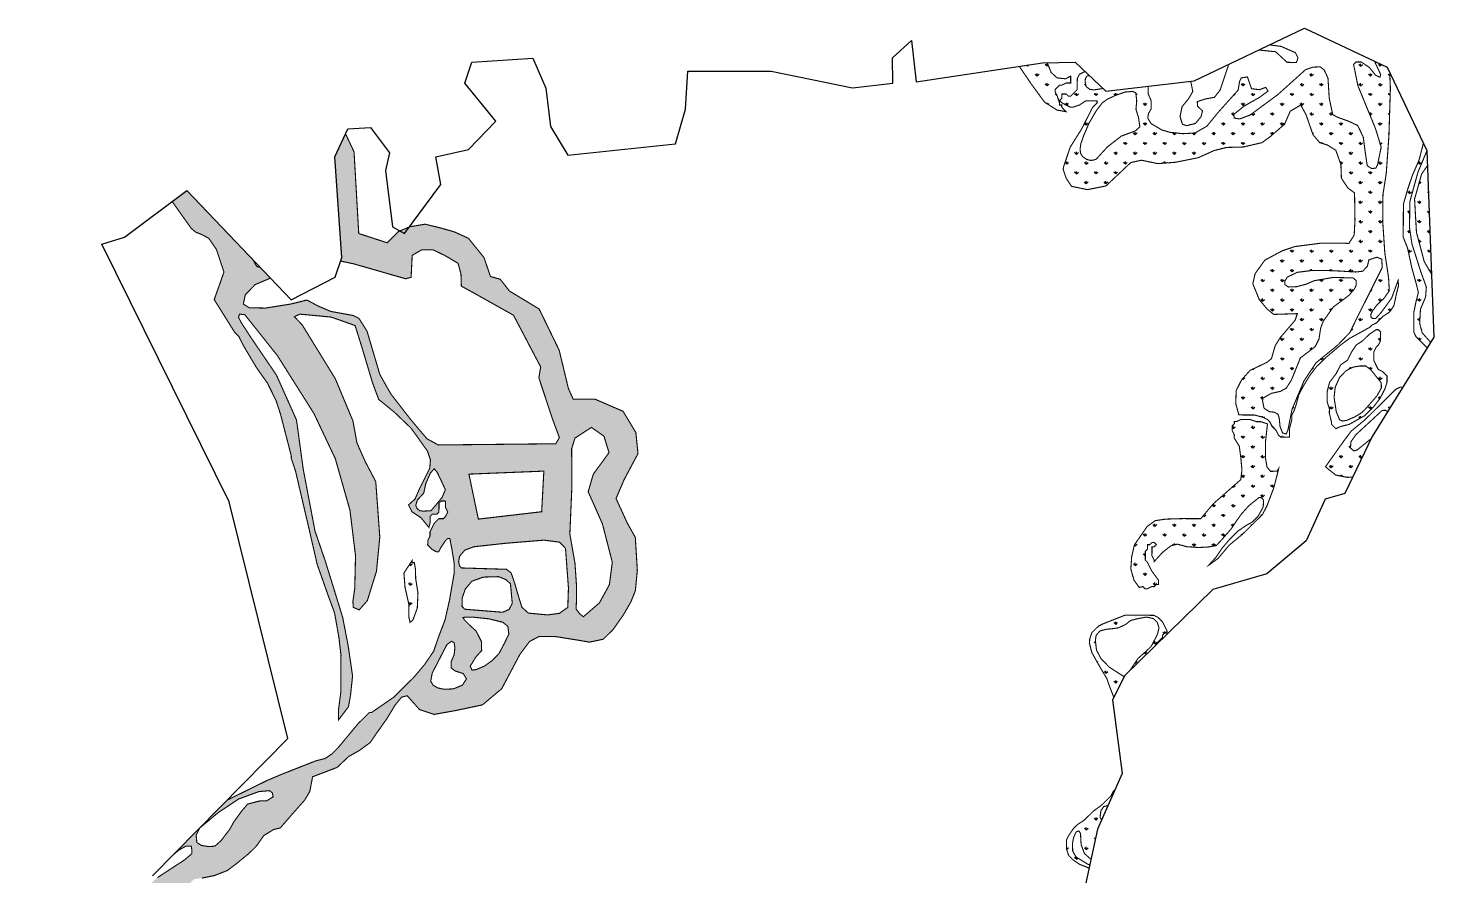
# Model space of a CAD drawing. Header units: metres. Extents: x 333687 to 338331, y 1782039 to 1791402.
# Drawn here: x 335754 to 338331, y 1783897 to 1785453 of the extents above; entities that cross this region are included whole.
import ezdxf

# ---------------------------------------------------------------- set-up
doc = ezdxf.new("R2010")
doc.units = ezdxf.units.M
doc.layers.add('MANGROOVES BUFFER ZONE', color=120, linetype='Continuous')

msp = doc.modelspace()

# ---------------------------------------------------------------- hatches: boundary and pattern name
at = {"layer": 'MANGROOVES BUFFER ZONE'}
h = msp.add_hatch(dxfattribs=at)
h.set_pattern_fill('GRASS', color=256)
h.paths.add_polyline_path([(337613.1, 1785388.8), (337570.8, 1785382.5), (337593.1, 1785349.6), (337617.1, 1785316.8), (337640, 1785302.3), (337656.5, 1785299.4), (337648.4, 1785307.6), (337648.4, 1785311.6), (337644.4, 1785311.7), (337644.4, 1785315.7), (337640.4, 1785327.9), (337636.4, 1785336), (337636.5, 1785340), (337644.6, 1785348.1), (337648.7, 1785348.1), (337656.8, 1785352.1), (337664.9, 1785352), (337664.9, 1785360.1), (337664.9, 1785364.2), (337664.8, 1785364.6), (337655.6, 1785359.7), (337640, 1785361.4), (337629.2, 1785371.3), (337623, 1785386.5), (337621.9, 1785389)])
h = msp.add_hatch(dxfattribs=at)
h.set_pattern_fill('GRASS', color=256)
h.paths.add_polyline_path([(338243.4, 1785186), (338248.4, 1785256.9), (338251, 1785343.2), (338249.7, 1785371.9), (338245.3, 1785381.2), (338221.7, 1785392.4), (338233.2, 1785367.5), (338231.8, 1785362.6), (338223.8, 1785366.3), (338212.4, 1785380.6), (338197.5, 1785390.6), (338188.1, 1785390.6), (338183.5, 1785386.3), (338191.3, 1785347.4), (338223.8, 1785268.1), (338234.1, 1785234.4), (338227.5, 1785201.9), (338224.4, 1785195.9), (338216.7, 1785195), (338208.7, 1785200.2), (338207.5, 1785207), (338204.7, 1785226.7), (338201.2, 1785253), (338191, 1785274.1), (338174.7, 1785281.8), (338154.1, 1785289.2), (338145.3, 1785294), (338138.9, 1785324.1), (338136.6, 1785360.9), (338129.5, 1785376.3), (338122.1, 1785381.7), (338109.2, 1785381.1), (338095.5, 1785376.5), (338079.5, 1785362), (338044.1, 1785330.3), (337994.2, 1785293.5), (337975, 1785286.1), (337964.8, 1785287.5), (337963.9, 1785294.4), (337983.6, 1785310.1), (338011.3, 1785325.8), (338026.7, 1785337.2), (338022.4, 1785344), (338011, 1785339.7), (337996.7, 1785341.5), (337994.4, 1785346.9), (337989, 1785363.1), (337977.6, 1785361.4), (337974.5, 1785354.6), (337971.9, 1785338.9), (337958.5, 1785324.1), (337936.5, 1785299.5), (337914.5, 1785272.7), (337893.1, 1785260.4), (337871.1, 1785259), (337846.6, 1785261.6), (337832, 1785265.9), (337812.3, 1785277.5), (337806.3, 1785287.5), (337807.5, 1785295.8), (337812.3, 1785304.4), (337812.6, 1785318.9), (337807.2, 1785332), (337807.2, 1785346.1), (337729.1, 1785336.9), (337723.9, 1785341.9), (337707.1, 1785339.3), (337699.9, 1785340.5), (337693.4, 1785345.3), (337691.4, 1785354.3), (337692, 1785360.3), (337695.1, 1785365.1), (337699.5, 1785365.3), (337691.3, 1785373.1), (337689.3, 1785372.1), (337681.1, 1785368.1), (337677.1, 1785360.1), (337676.9, 1785339.8), (337672.9, 1785335.8), (337668.8, 1785331.8), (337664.7, 1785327.7), (337660.7, 1785327.8), (337656.7, 1785331.8), (337652.6, 1785331.9), (337648.6, 1785331.9), (337648.5, 1785323.8), (337644.4, 1785319.8), (337648.5, 1785315.7), (337656.5, 1785311.6), (337664.6, 1785307.5), (337668.7, 1785307.5), (337680.8, 1785311.5), (337693, 1785319.5), (337701.1, 1785319.4), (337709.2, 1785319.4), (337713.3, 1785319.4), (337713.2, 1785315.3), (337705.1, 1785307.3), (337696.9, 1785291.1), (337684.6, 1785266.9), (337664.2, 1785234.6), (337660.1, 1785222.5), (337656, 1785210.4), (337651.9, 1785198.3), (337651.2, 1785193.7), (337656.4, 1785177.8), (337666.6, 1785162.4), (337695.6, 1785156.4), (337729.5, 1785163.1), (337775.1, 1785206), (337794.6, 1785210.4), (337824.6, 1785204.1), (337857.1, 1785206.6), (337898.5, 1785214.9), (337928, 1785228.1), (337950.6, 1785233.8), (337981.4, 1785234.6), (338015.6, 1785242.6), (338031, 1785253.8), (338057.1, 1785276.6), (338067.5, 1785300.4), (338086.7, 1785311.6), (338096.6, 1785293.4), (338109, 1785257.3), (338121.3, 1785242.6), (338135.2, 1785238.4), (338150.9, 1785228.7), (338160.3, 1785202.4), (338161.2, 1785177.4), (338173.1, 1785159.3), (338185.3, 1785150.5), (338186.1, 1785100.6), (338184.6, 1785073), (338174.9, 1785057.6), (338163.6, 1785058.4), (338124.7, 1785058.3), (338076.1, 1785052), (338053.1, 1785044.3), (338020.9, 1785027.1), (338003, 1785002.2), (337998.8, 1784983.8), (338010.6, 1784954.7), (338025.2, 1784937.2), (338037.3, 1784927.5), (338080.4, 1784928.9), (338076.5, 1784917), (338064.4, 1784902.8), (338049, 1784884.9), (338039.7, 1784869.7), (338033, 1784846.3), (338024.2, 1784839.3), (337993.6, 1784824.7), (337978.2, 1784807.3), (337968.3, 1784787.8), (337967.6, 1784763.8), (337973.2, 1784743.1), (337985.3, 1784743), (338001.5, 1784742.9), (338017.7, 1784738.8), (338025.7, 1784734.7), (338029.8, 1784730.6), (338033.8, 1784722.5), (338041.8, 1784714.3), (338045.8, 1784706.2), (338049.9, 1784702.2), (338053.9, 1784702.1), (338062, 1784702.1), (338066, 1784702.1), (338066.1, 1784710.2), (338066.1, 1784718.3), (338070.3, 1784734.4), (338070.3, 1784742.5), (338074.4, 1784750.6), (338078.5, 1784762.7), (338082.7, 1784778.9), (338090.8, 1784795), (338103.1, 1784815.2), (338115.3, 1784831.3), (338131.6, 1784847.4), (338160.1, 1784871.6), (338176.3, 1784883.6), (338212.9, 1784903.7), (338217, 1784907.7), (338225.1, 1784911.7), (338237.3, 1784923.8), (338249.5, 1784931.8), (338257.6, 1784943.9), (338261.8, 1784964.1), (338265.9, 1784980.3), (338265.1, 1784989.8), (338253.3, 1784957.4), (338233.8, 1784930.6), (338224.2, 1784920.2), (338218.8, 1784920.2), (338215.7, 1784921.6), (338214.9, 1784927.2), (338218.6, 1784934.5), (338226.2, 1784944.7), (338239.4, 1784957.1), (338249, 1784970.9), (338247.6, 1784995.4), (338240.8, 1785040.1), (338236.9, 1785098.5), (338237.4, 1785147.6)])
h.paths.add_polyline_path([(338226.2, 1785032.4), (338235.2, 1785029), (338236, 1785013.4), (338217.8, 1784977), (338187.2, 1784915.9), (338176.5, 1784894), (338154.5, 1784871.2), (338114.6, 1784838.7), (338092.6, 1784805.5), (338070.7, 1784753.4), (338062.9, 1784714.1), (338059.7, 1784708.1), (338053.3, 1784710.1), (338048.7, 1784721.9), (338047.3, 1784737), (338044.9, 1784744.5), (338038, 1784748.2), (338029.3, 1784749.1), (338019.5, 1784755.2), (338016.6, 1784769), (338017.5, 1784773.9), (338032.5, 1784782.6), (338049.6, 1784786.4), (338060, 1784792.1), (338069.5, 1784806.9), (338086, 1784847.7), (338102.5, 1784860.1), (338113.2, 1784868.5), (338120.1, 1784882.4), (338123.3, 1784902.9), (338127.9, 1784915), (338146.7, 1784941.4), (338161.8, 1784952.4), (338175.3, 1784962.8), (338185.2, 1784974.3), (338188.3, 1784981.2), (338188.3, 1784989.6), (338182.6, 1784994.4), (338146.5, 1784995.3), (338111.5, 1784989.4), (338096.2, 1784982.8), (338079.1, 1784978.4), (338063.8, 1784977.8), (338057.7, 1784982.2), (338057.7, 1784988.5), (338062.1, 1784996), (338080.3, 1785004.7), (338105.7, 1785007.9), (338129.7, 1785008.2), (338159.4, 1785007), (338187.2, 1785005.3), (338200.2, 1785006.7), (338208.9, 1785016), (338211.5, 1785027.5)], flags=16)
h.paths.add_polyline_path([(337791.7, 1785271.4), (337783.2, 1785264), (337757.8, 1785254.6), (337732.2, 1785234.7), (337711.7, 1785212.2), (337706.3, 1785210.5), (337701.8, 1785210), (337694.7, 1785211.7), (337687, 1785216.8), (337683.3, 1785222.5), (337682.1, 1785230.2), (337683.6, 1785240.7), (337688.7, 1785255.2), (337698.6, 1785278.5), (337712, 1785301.3), (337722.8, 1785315.5), (337732.2, 1785322.3), (337746.7, 1785329.1), (337764.4, 1785335.4), (337775.8, 1785336.3), (337777.5, 1785336.8), (337784.3, 1785334.3), (337786, 1785319.2), (337784.6, 1785303.8), (337789.4, 1785288.2)], flags=16)
h = msp.add_hatch(dxfattribs=at)
h.set_pattern_fill('GRASS', color=256)
h.paths.add_polyline_path([(336350.2, 1785020.4), (336445.8, 1784992.9), (336455.9, 1784995.5), (336456.5, 1785008.3), (336457.9, 1785035.9), (336475.4, 1785046), (336496.2, 1785046), (336518.4, 1785035.2), (336542, 1785021.1), (336547.3, 1785001.6), (336548, 1784979.4), (336570.3, 1784967.1), (336643.6, 1784926), (336693.4, 1784831.2), (336690.1, 1784811.1), (336714.3, 1784737.8), (336727.7, 1784701.5), (336721, 1784690), (336701.5, 1784690), (336505.7, 1784688), (336484.8, 1784699.5), (336455.8, 1784733.8), (336418.8, 1784781.5), (336398.6, 1784817.2), (336375.1, 1784896.7), (336360.3, 1784920.2), (336349.5, 1784925.6), (336308.5, 1784933), (336285, 1784943.1), (336264.8, 1784953.9), (336235.2, 1784946.5), (336188.8, 1784939.1), (336159.2, 1784939.7), (336148.4, 1784946.5), (336151.8, 1784963.3), (336169.9, 1784982.1), (336198.2, 1784994.2), (336234.5, 1785002.9), (336282.9, 1785025.1), (336314.6, 1785027.8)], flags=16)
h.paths.add_polyline_path([(336227.8, 1785047.5), (336231.3, 1785037.6), (336228.7, 1785024.7), (336213.2, 1785014.4), (336189.1, 1785011.3), (336173.1, 1785015.2), (336149, 1785057.4), (336149, 1785071.6), (336152, 1785084.5), (336163.2, 1785095.3), (336181.8, 1785102.2), (336192.1, 1785100), (336202, 1785091.4)], flags=16)
h.paths.add_polyline_path([(336498.3, 1784644.3), (336503.4, 1784638.4), (336510.1, 1784624.5), (336518.6, 1784606.1), (336513, 1784592.2), (336499.7, 1784575.9), (336492.4, 1784567.4), (336478, 1784566.6), (336471.6, 1784567.4), (336466.8, 1784571.4), (336464.4, 1784577.2), (336467.3, 1784586.9), (336479.1, 1784599.7), (336482.8, 1784617.3), (336491.4, 1784636.8)], flags=16)
h.paths.add_polyline_path([(336561.9, 1784634.5), (336699.2, 1784640), (336695.2, 1784565.5), (336579.1, 1784552)], flags=16)
h.paths.add_polyline_path([(336756.3, 1784700.7), (336786.5, 1784720.2), (336809.3, 1784704.1), (336818.7, 1784673.9), (336789.8, 1784634.4), (336780.5, 1784602.2), (336806.6, 1784543.2), (336824.7, 1784472.8), (336819.4, 1784431.9), (336801.2, 1784398.4), (336771.7, 1784372.9), (336765, 1784378.3), (336758.3, 1784387), (336759, 1784401.8), (336759, 1784431.3), (336756.3, 1784470.8), (336746.9, 1784524.4), (336750.6, 1784611.6), (336750.2, 1784681.3)], flags=16)
h.paths.add_polyline_path([(336571, 1784501.3), (336628.8, 1784507.6), (336699.1, 1784513.4), (336728, 1784509.7), (336738.9, 1784498.4), (336744.3, 1784425.6), (336743.1, 1784390), (336727.6, 1784379.1), (336705.8, 1784376.2), (336670.7, 1784379.6), (336658.9, 1784390.4), (336652.7, 1784410.5), (336645.1, 1784436.5), (336639.3, 1784453.2), (336630.9, 1784459.9), (336548, 1784462.4), (336544.7, 1784466.2), (336543, 1784473.3), (336544.7, 1784483.7), (336554.3, 1784495)], flags=16)
h.paths.add_polyline_path([(336588.2, 1784445.6), (336616.2, 1784446.4), (336629.6, 1784441), (336638, 1784433.4), (336641.3, 1784397.5), (336635.5, 1784386.2), (336623.7, 1784381.1), (336554.2, 1784386.6), (336549.2, 1784392), (336549.6, 1784407.5), (336555.1, 1784423.4), (336567.2, 1784438)], flags=16)
h.paths.add_polyline_path([(336550.9, 1784371.5), (336557.2, 1784372.3), (336567.6, 1784372.3), (336598.6, 1784369), (336624.1, 1784362.7), (336633.3, 1784355.1), (336635, 1784340.9), (336626.7, 1784323.8), (336617, 1784305.4), (336604.9, 1784292.8), (336590.2, 1784282.3), (336575.6, 1784276.1), (336567.6, 1784274.8), (336564.3, 1784282.3), (336574.7, 1784299.1), (336585.2, 1784310.8), (336584.8, 1784327.5), (336575.2, 1784346.4), (336560.9, 1784359.7), (336553.4, 1784367.3)], flags=16)
h.paths.add_polyline_path([(336529.8, 1784327.9), (336534.8, 1784325.4), (336536.1, 1784315.8), (336534.8, 1784303.3), (336529.4, 1784290.7), (336529.4, 1784279), (336536.1, 1784273.6), (336551.5, 1784268.6), (336557.4, 1784259), (336549.9, 1784247.3), (336533.6, 1784240.6), (336516.4, 1784239.8), (336504.7, 1784242.3), (336495.9, 1784247.7), (336491.8, 1784254.8), (336494.7, 1784269.8), (336521.4, 1784321.6)], flags=16)
h.paths.add_polyline_path([(336196.3, 1784053.8), (336201.7, 1784049.6), (336202.9, 1784042.5), (336190.8, 1784035), (336178.7, 1784035), (336156.2, 1784029.2), (336146.2, 1784017.5), (336131.2, 1783997.1), (336123.6, 1783983.3), (336107.4, 1783962), (336096.1, 1783952), (336085.2, 1783951.2), (336071.5, 1783953.3), (336063.1, 1783958.7), (336061.9, 1783972), (336068.1, 1783985), (336101.5, 1784012.9), (336139.5, 1784038.4), (336176.7, 1784052.1)], flags=16)
h.paths.add_polyline_path([(336118.4, 1784036), (336021.6, 1783937.6), (336030.2, 1783944.9), (336043.4, 1783952.2), (336052.8, 1783952.2), (336054.1, 1783944.9), (336054.1, 1783938.3), (336040.8, 1783927), (335990.9, 1783894.4), (335923.8, 1783836), (335893.2, 1783798.5), (335853.3, 1783706.2), (335821.3, 1783528.5), (335808.5, 1783386.4), (335863.3, 1783386.1), (335863.6, 1783450.4), (335869.6, 1783507.8), (335879.9, 1783548.2), (335886.2, 1783580.6), (335894.5, 1783621), (335899.3, 1783675.3), (335907.1, 1783712), (335948, 1783782.6), (335972.5, 1783818.9), (335996.2, 1783838.3), (336039.6, 1783873.2), (336057.9, 1783891.3), (336072.7, 1783893.5), (336094.8, 1783897.9), (336118.7, 1783907.2), (336135, 1783919.3), (336159.4, 1783939.4), (336171.6, 1783951.4), (336181.8, 1783965.6), (336185.9, 1783971.6), (336203.8, 1783982.4), (336216.3, 1783985.6), (336240.7, 1784013.8), (336260.9, 1784036.6), (336270.2, 1784052.5), (336275.3, 1784079.3), (336320.3, 1784096.5), (336341.6, 1784116.6), (336361.3, 1784127.7), (336381, 1784142.2), (336391.7, 1784158), (336411.8, 1784186.2), (336426.2, 1784210.4), (336438.4, 1784225.3), (336448.7, 1784228), (336471.4, 1784202.5), (336498.1, 1784193.7), (336537.6, 1784200.8), (336586.7, 1784211.2), (336621.9, 1784240.8), (336636.5, 1784268.2), (336655.1, 1784303.6), (336673, 1784327.5), (336690.5, 1784336.7), (336719.7, 1784336.6), (336758.2, 1784330.5), (336782.9, 1784326.3), (336808.2, 1784331.7), (336826.2, 1784349.5), (336844.8, 1784375.9), (336859, 1784400.6), (336866.9, 1784420.5), (336870.6, 1784457.7), (336866.9, 1784518.4), (336852.2, 1784544.7), (336831.6, 1784589.7), (336846.2, 1784624), (336871.8, 1784672.2), (336867.9, 1784710.7), (336844.4, 1784749.8), (336793.4, 1784771.8), (336752.9, 1784772.1), (336744.1, 1784792), (336727.3, 1784861.9), (336690.6, 1784937.5), (336636.4, 1784970.2), (336619.3, 1784991.9), (336601.4, 1784997), (336589.5, 1785031.8), (336561, 1785067.1), (336535.4, 1785078.8), (336512.3, 1785085.5), (336481.7, 1785093), (336453.5, 1785088.3), (336432.8, 1785079.5), (336412.1, 1785058.9), (336359.9, 1785075.9), (336351.3, 1785225.6), (336335.7, 1785258.9), (336316, 1785216.3), (336328.7, 1785031.7), (336326.6, 1785025.3), (336314.6, 1785027.8), (336282.9, 1785025.1), (336234.5, 1785002.9), (336198.2, 1784994.2), (336198, 1784994.1), (336179.3, 1785013.7), (336189.1, 1785011.3), (336213.2, 1785014.4), (336228.7, 1785024.7), (336231.3, 1785037.6), (336227.8, 1785047.5), (336202, 1785091.4), (336192.1, 1785100), (336181.8, 1785102.2), (336163.2, 1785095.3), (336152, 1785084.5), (336149, 1785071.6), (336149, 1785057.4), (336166, 1785027.7), (336044.8, 1785154.8), (336017.9, 1785134.6), (336052.6, 1785085.6), (336060.7, 1785078.6), (336072.4, 1785073.8), (336085, 1785067.1), (336099.1, 1785046.5), (336112.8, 1785005.2), (336104.1, 1784980.4), (336096.1, 1784958), (336095, 1784954.7), (336132.3, 1784894.9), (336140.3, 1784886.8), (336148.3, 1784870.6), (336172.4, 1784829.9), (336192.5, 1784801.5), (336208.5, 1784769), (336216.4, 1784744.7), (336236.3, 1784667.7), (336236.2, 1784663.6), (336244.2, 1784639.3), (336267.9, 1784537.9), (336283.7, 1784469), (336303.7, 1784412.2), (336315.6, 1784379.8), (336323.5, 1784335.2), (336327.3, 1784302.8), (336327, 1784234), (336322.7, 1784201.6), (336322.6, 1784183.4), (336341, 1784207.5), (336344.8, 1784228.3), (336348.6, 1784264.4), (336340.5, 1784319.7), (336330.4, 1784372), (336298.5, 1784475.3), (336279.8, 1784529.7), (336258.1, 1784643.8), (336245.8, 1784733.8), (336209.1, 1784816.1), (336160.8, 1784887.3), (336144, 1784913.3), (336139.5, 1784922.6), (336141.4, 1784927.9), (336150.9, 1784927.2), (336210.9, 1784851.7), (336277.7, 1784745.8), (336316.9, 1784662.9), (336343.8, 1784568.2), (336354, 1784484.6), (336352.6, 1784425.2), (336349.2, 1784400.9), (336349.9, 1784390.1), (336360.7, 1784385.4), (336375.6, 1784402.3), (336392.4, 1784456.2), (336398.5, 1784519), (336391.1, 1784620.8), (336371.5, 1784658.1), (336356.6, 1784691.8), (336349.2, 1784732.3), (336316.8, 1784809.8), (336256.1, 1784908.5), (336241.9, 1784923.3), (336252, 1784928), (336309.4, 1784922.6), (336353.2, 1784907.1), (336364, 1784872.7), (336385, 1784802.6), (336396.4, 1784771.6), (336425, 1784748.3), (336455.9, 1784718.7), (336485.8, 1784676.9), (336491.3, 1784660.5), (336490.1, 1784645.3), (336475.3, 1784615.7), (336470.2, 1784605.2), (336463, 1784588.7), (336451.2, 1784578.1), (336457.5, 1784565.5), (336474.4, 1784554.1), (336488.5, 1784536.7), (336490.6, 1784544.8), (336490.7, 1784556.9), (336494.7, 1784561), (336502.8, 1784560.9), (336506.9, 1784564.9), (336507, 1784581.1), (336511, 1784585.2), (336519.1, 1784585.1), (336519.1, 1784573), (336523.1, 1784564.9), (336519, 1784556.8), (336514.9, 1784552.8), (336506.8, 1784552.8), (336502.8, 1784548.8), (336498.7, 1784544.8), (336490.5, 1784528.6), (336490.5, 1784520.5), (336486.4, 1784512.4), (336486.3, 1784504.3), (336494.4, 1784496.2), (336502.4, 1784492.1), (336506.5, 1784492.1), (336510.6, 1784500.2), (336518.7, 1784512.3), (336522.8, 1784516.3), (336526.9, 1784516.3), (336530.8, 1784496), (336534.7, 1784471.7), (336534.6, 1784451.4), (336526.2, 1784402.9), (336517.9, 1784366.5), (336505.6, 1784334.2), (336497.4, 1784310), (336481.1, 1784285.8), (336460.7, 1784261.6), (336440.3, 1784241.4), (336424.1, 1784225.3), (336383.4, 1784197.2), (336379.4, 1784197.2), (336371.2, 1784189.2), (336363.1, 1784181.1), (336359, 1784177.1), (336322.3, 1784132.8), (336310.1, 1784120.7), (336297.9, 1784112.7), (336281.7, 1784108.7), (336220.9, 1784084.8), (336192.5, 1784072.8), (336160, 1784056.8), (336119.4, 1784036.8)])
h.paths.add_polyline_path([(335957.2, 1783882.7), (335897.8, 1783847.7), (335883.5, 1783831.6), (335863.2, 1783811.5), (335850.9, 1783795.3), (335846.8, 1783787.3), (335838.6, 1783767.1), (335826.4, 1783746.9), (335818.1, 1783710.5), (335805.7, 1783674.1), (335780.8, 1783565), (335764.2, 1783480), (335764.1, 1783471.9), (335753.8, 1783386.7), (335777.1, 1783386.6), (335778.8, 1783412.4), (335784.8, 1783443), (335791.5, 1783456.9), (335798.8, 1783480.8), (335794.1, 1783509.4), (335794.1, 1783546.6), (335803.4, 1783600.4), (335826, 1783682.8), (335840, 1783750.1), (335868, 1783802.8), (335902.5, 1783835.3)])
h = msp.add_hatch(dxfattribs=at)
h.set_pattern_fill('GRASS', color=256)
h.paths.add_polyline_path([(338286, 1785086.9), (338286.7, 1785134.2), (338301.5, 1785188.4), (338317.6, 1785226.9), (338317.5, 1785228.3), (338311.4, 1785241.3), (338303.6, 1785210.8), (338291.3, 1785182.6), (338283.1, 1785158.3), (338274.9, 1785130), (338274.5, 1785069.3), (338282.5, 1785049), (338290.4, 1785012.6), (338298.3, 1784984.2), (338302.3, 1784968), (338298.2, 1784951.8), (338294, 1784931.6), (338293.8, 1784895.1), (338297.8, 1784887), (338305.8, 1784878.9), (338317.9, 1784866.7), (338317.9, 1784865.3), (338324.7, 1784876.3), (338309.2, 1784893.9), (338304.7, 1784911.1), (338306.1, 1784937), (338315.5, 1784959.4), (338316.9, 1784977.7), (338307.1, 1785004.7), (338290.6, 1785056.4)])
h = msp.add_hatch(dxfattribs=at)
h.set_pattern_fill('GRASS', color=256)
h.paths.add_polyline_path([(338318.6, 1785200.1), (338308.2, 1785184.9), (338295.3, 1785139), (338298.8, 1785077.8), (338313.1, 1785024.2), (338326.3, 1785001.7)])
h = msp.add_hatch(dxfattribs=at)
h.set_pattern_fill('GRASS', color=256)
h.paths.add_polyline_path([(338220.6, 1784842.9), (338220.7, 1784851), (338220.7, 1784859.1), (338224.8, 1784867.2), (338228.9, 1784871.2), (338233, 1784879.3), (338233, 1784887.4), (338233.1, 1784895.5), (338229, 1784899.5), (338225, 1784899.6), (338212.8, 1784891.5), (338200.6, 1784879.4), (338188.4, 1784871.4), (338180.3, 1784859.3), (338172.1, 1784843.2), (338159.9, 1784835.1), (338151.7, 1784819), (338139.5, 1784802.9), (338135.3, 1784786.7), (338135.3, 1784774.6), (338135.2, 1784766.5), (338139.2, 1784754.3), (338139.1, 1784746.2), (338143.1, 1784730), (338143.1, 1784725.9), (338147.1, 1784721.9), (338151.1, 1784717.8), (338159.3, 1784721.8), (338175.5, 1784725.7), (338203.9, 1784741.8), (338220.2, 1784757.9), (338232.4, 1784774), (338240.6, 1784790.2), (338244.7, 1784802.3), (338244.7, 1784810.4), (338244.8, 1784814.4), (338236.7, 1784822.6), (338228.6, 1784826.7), (338224.6, 1784834.8)])
h.paths.add_polyline_path([(338195.9, 1784832.9), (338205.9, 1784832.9), (338215.5, 1784825.6), (338226.3, 1784811.9), (338234.2, 1784802.2), (338234.5, 1784792.6), (338226.3, 1784778), (338216.1, 1784766.3), (338204.4, 1784752.9), (338197.4, 1784746.5), (338185.1, 1784739.2), (338170.8, 1784733.1), (338163.5, 1784731.9), (338158, 1784733.9), (338151.8, 1784749.1), (338147.8, 1784775.1), (338149.8, 1784793.8), (338157.7, 1784811.6), (338169.7, 1784824.1), (338183.7, 1784831.1)], flags=16)
h = msp.add_hatch(dxfattribs=at)
h.set_pattern_fill('GRASS', color=256)
h.paths.add_polyline_path([(338216, 1784699.9), (338190.3, 1784678.9), (338184.1, 1784676.9), (338177.9, 1784682.4), (338178.6, 1784693.8), (338187.9, 1784706.9), (338232.7, 1784748.3), (338235.8, 1784751.4), (338242.7, 1784751.5), (338245.7, 1784748.7), (338273.8, 1784794), (338268.9, 1784794.1), (338260.8, 1784790.1), (338228.3, 1784757.8), (338203.8, 1784733.7), (338179.4, 1784713.6), (338167.2, 1784697.5), (338132, 1784648), (338150.7, 1784632.8), (338171.7, 1784628.6), (338181.9, 1784629.1)])
h = msp.add_hatch(dxfattribs=at)
h.set_pattern_fill('GRASS', color=256)
h.paths.add_polyline_path([(338021.9, 1784664.4), (338021.9, 1784692.5), (338025.7, 1784726.6), (338013.6, 1784730.7), (338005.5, 1784730.7), (337993.4, 1784734.9), (337985.3, 1784734.9), (337977.2, 1784734.9), (337969.1, 1784730.9), (337965, 1784731), (337965, 1784726.9), (337960.9, 1784722.9), (337960.9, 1784714.8), (337964.9, 1784706.7), (337964.8, 1784700.6), (337974, 1784685.8), (337976.6, 1784666.4), (337978.9, 1784642.1), (337976.7, 1784624.4), (337961.7, 1784611.2), (337926.7, 1784580.4), (337903.3, 1784552.7), (337870.9, 1784552.9), (337839.2, 1784552), (337819.7, 1784549.1), (337805.3, 1784538.6), (337793, 1784520.9), (337781.6, 1784504.3), (337776.7, 1784482.5), (337775.2, 1784460.7), (337780.9, 1784440.2), (337790.6, 1784426.6), (337797.4, 1784428.3), (337801.4, 1784424.2), (337805.4, 1784424.2), (337813.6, 1784428.2), (337817.6, 1784428.1), (337821.7, 1784432.2), (337825.7, 1784432.1), (337825.8, 1784440.2), (337813.7, 1784456.5), (337809.7, 1784464.6), (337805.7, 1784472.7), (337801.7, 1784476.8), (337801.8, 1784493), (337805.9, 1784497), (337805.9, 1784505.1), (337809.9, 1784505.1), (337814, 1784509.1), (337818.1, 1784509.1), (337822.1, 1784505), (337818, 1784501), (337814, 1784501), (337813.9, 1784484.8), (337817.9, 1784476.7), (337817.9, 1784474), (337833.2, 1784490.8), (337848.5, 1784502.9), (337860.6, 1784506.1), (337877.4, 1784501.4), (337899.3, 1784499.9), (337917.3, 1784500.8), (337932, 1784503.5), (337942.1, 1784514.4), (337958.9, 1784533.8), (337970.1, 1784550.4), (337978.4, 1784561.9), (337991.4, 1784576.3), (338002.6, 1784585.5), (338010.3, 1784591.7), (338014.7, 1784591.1), (338018.5, 1784586.9), (338017.9, 1784574.5), (338008.5, 1784557.1), (337998.2, 1784547.1), (337985.2, 1784539.4), (337971.9, 1784530.3), (337957.4, 1784516.1), (337943.3, 1784499.6), (337930.9, 1784481.6), (337918.1, 1784467.6), (337919, 1784468.1), (337935.3, 1784480.1), (337955.7, 1784504.3), (337980.1, 1784524.4), (338000.4, 1784544.5), (338004.5, 1784548.6), (338016.7, 1784560.6), (338024.9, 1784576.8), (338037.2, 1784609.1), (338045.5, 1784641.5), (338046.1, 1784644.6), (338043.2, 1784639.9), (338031.4, 1784639.6), (338024.9, 1784647.3)])
h = msp.add_hatch(dxfattribs=at)
h.set_pattern_fill('GRASS', color=256)
h.paths.add_polyline_path([(336463.9, 1784459.7), (336461.8, 1784472.1), (336457.8, 1784472.1), (336457.8, 1784476.2), (336442.7, 1784452.9), (336444.8, 1784426.7), (336452, 1784394.7), (336451.6, 1784373.1), (336454.1, 1784362.6), (336459.2, 1784366.8), (336467.2, 1784388.7), (336468.5, 1784416.2), (336464.3, 1784442.4)])
h = msp.add_hatch(dxfattribs=at)
h.set_pattern_fill('GRASS', color=256)
h.paths.add_polyline_path([(337763.8, 1784263.9), (337761.9, 1784263.5), (337735.6, 1784280.5), (337720.3, 1784296.4), (337712.3, 1784311.6), (337710.2, 1784329.5), (337711.7, 1784339.1), (337718.8, 1784346.9), (337730.5, 1784349.9), (337742.5, 1784351.1), (337752.7, 1784352.6), (337765.8, 1784358.8), (337774.8, 1784366), (337786.2, 1784369), (337803.8, 1784372.3), (337816.4, 1784369.6), (337823.8, 1784362.4), (337826.8, 1784352.3), (337824.1, 1784340.9), (337812.8, 1784318.8), (337804.4, 1784310.7), (337788.5, 1784296.4), (337778.7, 1784282), (337773.7, 1784274.2), (337821.1, 1784320.6), (337821.1, 1784322.9), (337829.2, 1784330.9), (337833.3, 1784334.9), (337833.3, 1784339), (337837.4, 1784343), (337841.4, 1784343), (337841.5, 1784347), (337837.4, 1784355.2), (337833.4, 1784363.3), (337825.4, 1784371.4), (337817.3, 1784375.5), (337764.7, 1784375.8), (337724.1, 1784359.8), (337716, 1784355.8), (337707.9, 1784347.8), (337703.8, 1784343.8), (337699.7, 1784331.6), (337699.6, 1784323.5), (337703.6, 1784307.3), (337719.6, 1784278.9), (337731.7, 1784258.6), (337735.7, 1784246.4), (337744, 1784225.2)])
h = msp.add_hatch(dxfattribs=at)
h.set_pattern_fill('GRASS', color=256)
h.paths.add_polyline_path([(337714.3, 1783983.3), (337721.7, 1784000.1), (337718.8, 1784004.9), (337720.3, 1784017), (337725.8, 1784024.9), (337733.2, 1784026.2), (337746.1, 1784055.5), (337742.7, 1784052.1), (337738.6, 1784044), (337722.3, 1784027.9), (337706, 1784015.8), (337689.8, 1783999.7), (337677.6, 1783991.7), (337669.4, 1783983.6), (337661.3, 1783971.5), (337657.2, 1783963.5), (337657.1, 1783947.3), (337661.1, 1783935.1), (337669.1, 1783927), (337681.2, 1783918.8), (337698.6, 1783911.7), (337699.9, 1783917.7), (337696.8, 1783918.6), (337674.7, 1783932.2), (337668.6, 1783943.1), (337668.3, 1783957.3), (337670.4, 1783968.2), (337674.7, 1783977.9), (337679.8, 1783980), (337682.9, 1783975.5), (337684.1, 1783954.9), (337690.1, 1783938.6), (337702.1, 1783927.8)])

# ---------------------------------------------------------------- linework, layer by layer
at = {"color": 3}
for points in [[(335889.1, 1785056.1), (335930.8, 1785069.2), (336044.8, 1785154.8), (336236, 1784954.2), (336316.4, 1784995.7), (336328.7, 1785031.7), (336316, 1785216.3), (336339.8, 1785267.8), (336381.2, 1785270.2), (336416.1, 1785224.1), (336409.1, 1785191.6), (336421.5, 1785088), (336443.9, 1785075.9), (336510.5, 1785165.8), (336501.2, 1785216.4), (336560.8, 1785229.9), (336610.9, 1785282), (336554.1, 1785351.8), (336566.9, 1785390.5), (336679, 1785397.8), (336703, 1785342.4), (336711.7, 1785272.4), (336743.3, 1785219.6), (336940.7, 1785240.3), (336958.6, 1785304), (336963.1, 1785373.8), (337115.9, 1785373.7), (337265.3, 1785343.4), (337339.1, 1785352), (337338.3, 1785398.4), (337373.2, 1785430), (337382, 1785354.3), (337613.1, 1785388.8), (337673.2, 1785390.4), (337729.1, 1785336.9), (337891.5, 1785356), (338093.6, 1785452.7), (338245.3, 1785381.2), (338317.5, 1785228.3), (338330.7, 1784886), (338217.7, 1784703.6), (338167.4, 1784598.9), (338131.3, 1784588.4), (338096.9, 1784512), (338024.5, 1784451.5), (337925.6, 1784422.8), (337764.4, 1784265.2), (337741.6, 1784220.5), (337759.4, 1784085.5), (337714.3, 1783983.3), (337683.9, 1783845.2)], [(335981.9, 1783897.3), (336229.8, 1784149.4), (336122.1, 1784583.5), (335889.1, 1785056.1)]]:
    msp.add_lwpolyline(points, dxfattribs=at)
at = {"layer": 'MANGROOVES BUFFER ZONE', "const_width": 2}
for points in [[(338009.6, 1785412.5), (338040.5, 1785409.4), (338061.6, 1785390), (338078.8, 1785389.5), (338081.6, 1785398.3), (338076.8, 1785407.7), (338050.8, 1785419.1), (338029.4, 1785422)], [(337570.8, 1785382.5), (337593.1, 1785349.6), (337617.1, 1785316.8), (337640, 1785302.3), (337656.5, 1785299.4), (337648.4, 1785307.6), (337648.4, 1785311.6), (337644.4, 1785311.7), (337644.4, 1785315.7), (337640.4, 1785327.9), (337636.4, 1785336), (337636.5, 1785340), (337644.6, 1785348.1), (337648.7, 1785348.1), (337656.8, 1785352.1), (337664.9, 1785352), (337664.9, 1785360.1), (337664.9, 1785364.2), (337664.8, 1785364.6), (337655.6, 1785359.7), (337640, 1785361.4), (337629.2, 1785371.3), (337623, 1785386.5), (337621.9, 1785389)], [(338221.7, 1785392.4), (338233.2, 1785367.5), (338231.8, 1785362.6), (338223.8, 1785366.3), (338212.4, 1785380.6), (338197.5, 1785390.6), (338188.1, 1785390.6), (338183.5, 1785386.3), (338191.3, 1785347.4), (338223.8, 1785268.1), (338234.1, 1785234.4), (338227.5, 1785201.9), (338224.4, 1785195.9), (338216.7, 1785195), (338208.7, 1785200.2), (338207.5, 1785207), (338204.7, 1785226.7), (338201.2, 1785253), (338191, 1785274.1), (338174.7, 1785281.8), (338154.1, 1785289.2), (338145.3, 1785294), (338138.9, 1785324.1), (338136.6, 1785360.9), (338129.5, 1785376.3), (338122.1, 1785381.7), (338109.2, 1785381.1), (338095.5, 1785376.5), (338079.5, 1785362), (338044.1, 1785330.3), (337994.2, 1785293.5), (337975, 1785286.1), (337964.8, 1785287.5), (337963.9, 1785294.4), (337983.6, 1785310.1), (338011.3, 1785325.8), (338026.7, 1785337.2), (338022.4, 1785344), (338011, 1785339.7), (337996.7, 1785341.5), (337994.4, 1785346.9), (337989, 1785363.1), (337977.6, 1785361.4), (337974.5, 1785354.6), (337971.9, 1785338.9), (337958.5, 1785324.1), (337936.5, 1785299.5), (337914.5, 1785272.7), (337893.1, 1785260.4), (337871.1, 1785259), (337846.6, 1785261.6), (337832, 1785265.9), (337812.3, 1785277.5), (337806.3, 1785287.5), (337807.5, 1785295.8), (337812.3, 1785304.4), (337812.6, 1785318.9), (337807.2, 1785332), (337807.2, 1785345.7), (337807.7, 1785346.1)], [(337882.6, 1785354.9), (337885.4, 1785353.4), (337888.8, 1785336.3), (337880.9, 1785322.9), (337869.1, 1785308.6), (337865.4, 1785290.1), (337870, 1785276.1), (337878, 1785273.8), (337893.7, 1785277.8), (337904, 1785290.4), (337906.5, 1785300.9), (337897.4, 1785309.5), (337897.1, 1785317.8), (337911.4, 1785322.6), (337928.5, 1785325.8), (337938.8, 1785338.9), (337953.4, 1785382.3), (337953.6, 1785385.7)], [(337691.3, 1785373.1), (337689.3, 1785372.1), (337681.1, 1785368.1), (337677.1, 1785360.1), (337676.9, 1785339.8), (337672.9, 1785335.8), (337668.8, 1785331.8), (337664.7, 1785327.7), (337660.7, 1785327.8), (337656.7, 1785331.8), (337652.6, 1785331.9), (337648.6, 1785331.9), (337648.5, 1785323.8), (337644.4, 1785319.8), (337648.5, 1785315.7), (337656.5, 1785311.6), (337664.6, 1785307.5), (337668.7, 1785307.5), (337680.8, 1785311.5), (337693, 1785319.5), (337701.1, 1785319.4), (337709.2, 1785319.4), (337713.3, 1785319.4), (337713.2, 1785315.3), (337705.1, 1785307.3), (337696.9, 1785291.1), (337684.6, 1785266.9), (337664.2, 1785234.6), (337660.1, 1785222.5), (337656, 1785210.4), (337651.9, 1785198.3), (337651.2, 1785193.7), (337656.4, 1785177.8), (337666.6, 1785162.4), (337695.6, 1785156.4), (337729.5, 1785163.1), (337775.1, 1785206), (337794.6, 1785210.4), (337824.6, 1785204.1), (337857.1, 1785206.6), (337898.5, 1785214.9), (337928, 1785228.1), (337950.6, 1785233.8), (337981.4, 1785234.6), (338015.6, 1785242.6), (338031, 1785253.8), (338057.1, 1785276.6), (338067.5, 1785300.4), (338086.7, 1785311.6), (338096.6, 1785293.4), (338109, 1785257.3), (338121.3, 1785242.6), (338135.2, 1785238.4), (338150.9, 1785228.7), (338160.3, 1785202.4), (338161.2, 1785177.4), (338173.1, 1785159.3), (338185.3, 1785150.5), (338186.1, 1785100.6), (338184.6, 1785073), (338174.9, 1785057.6), (338163.6, 1785058.4), (338124.7, 1785058.3), (338076.1, 1785052), (338053.1, 1785044.3), (338020.9, 1785027.1), (338003, 1785002.2), (337998.8, 1784983.8), (338010.6, 1784954.7), (338025.2, 1784937.2), (338037.3, 1784927.5), (338080.4, 1784928.9), (338076.5, 1784917), (338064.4, 1784902.8), (338049, 1784884.9), (338039.7, 1784869.7), (338033, 1784846.3), (338024.2, 1784839.3), (337993.6, 1784824.7), (337978.2, 1784807.3), (337968.3, 1784787.8), (337967.6, 1784763.8), (337973.2, 1784743.1), (337985.3, 1784743), (338001.5, 1784742.9), (338017.7, 1784738.8), (338025.7, 1784734.7), (338029.8, 1784730.6), (338033.8, 1784722.5), (338041.8, 1784714.3), (338045.8, 1784706.2), (338049.9, 1784702.2), (338053.9, 1784702.1), (338062, 1784702.1), (338066, 1784702.1), (338066.1, 1784710.2), (338066.1, 1784718.3), (338070.3, 1784734.4), (338070.3, 1784742.5), (338074.4, 1784750.6), (338078.5, 1784762.7), (338082.7, 1784778.9), (338090.8, 1784795), (338103.1, 1784815.2), (338115.3, 1784831.3), (338131.6, 1784847.4), (338160.1, 1784871.6), (338176.3, 1784883.6), (338212.9, 1784903.7), (338217, 1784907.7), (338225.1, 1784911.7), (338237.3, 1784923.8), (338249.5, 1784931.8), (338257.6, 1784943.9), (338261.8, 1784964.1), (338265.9, 1784980.3), (338265.1, 1784989.8), (338253.3, 1784957.4), (338233.8, 1784930.6), (338224.2, 1784920.2), (338218.8, 1784920.2), (338215.7, 1784921.6), (338214.9, 1784927.2), (338218.6, 1784934.5), (338226.2, 1784944.7), (338239.4, 1784957.1), (338249, 1784970.9), (338247.6, 1784995.4), (338240.8, 1785040.1), (338236.9, 1785098.5), (338237.4, 1785147.6), (338243.4, 1785186), (338248.4, 1785256.9), (338251, 1785343.2), (338249.7, 1785371.9)], [(337723.9, 1785341.9), (337707.1, 1785339.3), (337699.9, 1785340.5), (337693.4, 1785345.3), (337691.4, 1785354.3), (337692, 1785360.3), (337695.1, 1785365.1), (337699.5, 1785365.3)], [(336072.7, 1783893.5), (336094.8, 1783897.9), (336118.7, 1783907.2), (336135, 1783919.3), (336159.4, 1783939.4), (336171.6, 1783951.4), (336181.8, 1783965.6), (336185.9, 1783971.6), (336203.8, 1783982.4), (336216.3, 1783985.6), (336240.7, 1784013.8), (336260.9, 1784036.6), (336270.2, 1784052.5), (336275.3, 1784079.3), (336320.3, 1784096.5), (336341.6, 1784116.6), (336361.3, 1784127.7), (336381, 1784142.2), (336391.7, 1784158), (336411.8, 1784186.2), (336426.2, 1784210.4), (336438.4, 1784225.3), (336448.7, 1784228), (336471.4, 1784202.5), (336498.1, 1784193.7), (336537.6, 1784200.8), (336586.7, 1784211.2), (336621.9, 1784240.8), (336636.5, 1784268.2), (336655.1, 1784303.6), (336673, 1784327.5), (336690.5, 1784336.7), (336719.7, 1784336.6), (336758.2, 1784330.5), (336782.9, 1784326.3), (336808.2, 1784331.7), (336826.2, 1784349.5), (336844.8, 1784375.9), (336859, 1784400.6), (336866.9, 1784420.5), (336870.6, 1784457.7), (336866.9, 1784518.4), (336852.2, 1784544.7), (336831.6, 1784589.7), (336846.2, 1784624), (336871.8, 1784672.2), (336867.9, 1784710.7), (336844.4, 1784749.8), (336793.4, 1784771.8), (336752.9, 1784772.1), (336744.1, 1784792), (336727.3, 1784861.9), (336690.6, 1784937.5), (336636.4, 1784970.2), (336619.3, 1784991.9), (336601.4, 1784997), (336589.5, 1785031.8), (336561, 1785067.1), (336535.4, 1785078.8), (336512.3, 1785085.5), (336481.7, 1785093), (336453.5, 1785088.3), (336432.8, 1785079.5), (336412.1, 1785058.9), (336359.9, 1785075.9), (336351.3, 1785225.6), (336335.7, 1785258.9)], [(338311.4, 1785241.3), (338303.6, 1785210.8), (338291.3, 1785182.6), (338283.1, 1785158.3), (338274.9, 1785130), (338274.5, 1785069.3), (338282.5, 1785049), (338290.4, 1785012.6), (338298.3, 1784984.2), (338302.3, 1784968), (338298.2, 1784951.8), (338294, 1784931.6), (338293.8, 1784895.1), (338297.8, 1784887), (338305.8, 1784878.9), (338317.9, 1784866.7), (338317.9, 1784865.3)], [(338324.7, 1784876.3), (338309.2, 1784893.9), (338304.7, 1784911.1), (338306.1, 1784937), (338315.5, 1784959.4), (338316.9, 1784977.7), (338307.1, 1785004.7), (338290.6, 1785056.4), (338286, 1785086.9), (338286.7, 1785134.2), (338301.5, 1785188.4), (338317.6, 1785226.9)], [(338318.6, 1785200.1), (338308.2, 1785184.9), (338295.3, 1785139), (338298.8, 1785077.8), (338313.1, 1785024.2), (338326.3, 1785001.7)], [(336017.9, 1785134.6), (336052.6, 1785085.6), (336060.7, 1785078.6), (336072.4, 1785073.8), (336085, 1785067.1), (336099.1, 1785046.5), (336112.8, 1785005.2), (336104.1, 1784980.4), (336096.1, 1784958), (336095, 1784954.7), (336132.3, 1784894.9), (336140.3, 1784886.8), (336148.3, 1784870.6), (336172.4, 1784829.9), (336192.5, 1784801.5), (336208.5, 1784769), (336216.4, 1784744.7), (336236.3, 1784667.7), (336236.2, 1784663.6), (336244.2, 1784639.3), (336267.9, 1784537.9), (336283.7, 1784469), (336303.7, 1784412.2), (336315.6, 1784379.8), (336323.5, 1784335.2), (336327.3, 1784302.8), (336327, 1784234), (336322.7, 1784201.6), (336322.6, 1784183.4), (336341, 1784207.5), (336344.8, 1784228.3), (336348.6, 1784264.4), (336340.5, 1784319.7), (336330.4, 1784372), (336298.5, 1784475.3), (336279.8, 1784529.7), (336258.1, 1784643.8), (336245.8, 1784733.8), (336209.1, 1784816.1), (336160.8, 1784887.3), (336144, 1784913.3), (336139.5, 1784922.6), (336141.4, 1784927.9), (336150.9, 1784927.2), (336210.9, 1784851.7), (336277.7, 1784745.8), (336316.9, 1784662.9), (336343.8, 1784568.2), (336354, 1784484.6), (336352.6, 1784425.2), (336349.2, 1784400.9), (336349.9, 1784390.1), (336360.7, 1784385.4), (336375.6, 1784402.3), (336392.4, 1784456.2), (336398.5, 1784519), (336391.1, 1784620.8), (336371.5, 1784658.1), (336356.6, 1784691.8), (336349.2, 1784732.3), (336316.8, 1784809.8), (336256.1, 1784908.5), (336241.9, 1784923.3), (336252, 1784928), (336309.4, 1784922.6), (336353.2, 1784907.1), (336364, 1784872.7), (336385, 1784802.6), (336396.4, 1784771.6), (336425, 1784748.3), (336455.9, 1784718.7), (336485.8, 1784676.9), (336491.3, 1784660.5), (336490.1, 1784645.3), (336475.3, 1784615.7), (336470.2, 1784605.2), (336463, 1784588.7), (336451.2, 1784578.1), (336457.5, 1784565.5), (336474.4, 1784554.1), (336488.5, 1784536.7), (336490.6, 1784544.8), (336490.7, 1784556.9), (336494.7, 1784561), (336502.8, 1784560.9), (336506.9, 1784564.9), (336507, 1784581.1), (336511, 1784585.2), (336519.1, 1784585.1), (336519.1, 1784573), (336523.1, 1784564.9), (336519, 1784556.8), (336514.9, 1784552.8), (336506.8, 1784552.8), (336502.8, 1784548.8), (336498.7, 1784544.8), (336490.5, 1784528.6), (336490.5, 1784520.5), (336486.4, 1784512.4), (336486.3, 1784504.3), (336494.4, 1784496.2), (336502.4, 1784492.1), (336506.5, 1784492.1), (336510.6, 1784500.2), (336518.7, 1784512.3), (336522.8, 1784516.3), (336526.9, 1784516.3), (336530.8, 1784496), (336534.7, 1784471.7), (336534.6, 1784451.4), (336526.2, 1784402.9), (336517.9, 1784366.5), (336505.6, 1784334.2), (336497.4, 1784310), (336481.1, 1784285.8), (336460.7, 1784261.6), (336440.3, 1784241.4), (336424.1, 1784225.3), (336383.4, 1784197.2), (336379.4, 1784197.2), (336371.2, 1784189.2), (336363.1, 1784181.1), (336359, 1784177.1), (336322.3, 1784132.8), (336310.1, 1784120.7), (336297.9, 1784112.7), (336281.7, 1784108.7), (336220.9, 1784084.8), (336192.5, 1784072.8), (336160, 1784056.8), (336119.4, 1784036.8), (336118.4, 1784036)], [(336326.6, 1785025.3), (336350.2, 1785020.4), (336445.8, 1784992.9), (336455.9, 1784995.5), (336456.5, 1785008.3), (336457.9, 1785035.9), (336475.4, 1785046), (336496.2, 1785046), (336518.4, 1785035.2), (336542, 1785021.1), (336547.3, 1785001.6), (336548, 1784979.4), (336570.3, 1784967.1), (336643.6, 1784926), (336693.4, 1784831.2), (336690.1, 1784811.1), (336714.3, 1784737.8), (336727.7, 1784701.5), (336721, 1784690), (336701.5, 1784690), (336505.7, 1784688), (336484.8, 1784699.5), (336455.8, 1784733.8), (336418.8, 1784781.5), (336398.6, 1784817.2), (336375.1, 1784896.7), (336360.3, 1784920.2), (336349.5, 1784925.6), (336308.5, 1784933), (336285, 1784943.1), (336264.8, 1784953.9), (336235.2, 1784946.5), (336188.8, 1784939.1), (336159.2, 1784939.7), (336148.4, 1784946.5), (336151.8, 1784963.3), (336169.9, 1784982.1), (336198.2, 1784994.2)], [(336179.3, 1785013.7), (336173.1, 1785015.2), (336166, 1785027.7)], [(338273.8, 1784794), (338268.9, 1784794.1), (338260.8, 1784790.1), (338228.3, 1784757.8), (338203.8, 1784733.7), (338179.4, 1784713.6), (338167.2, 1784697.5), (338132, 1784648), (338150.7, 1784632.8), (338171.7, 1784628.6), (338181.9, 1784629.1)], [(338216, 1784699.9), (338190.3, 1784678.9), (338184.1, 1784676.9), (338177.9, 1784682.4), (338178.6, 1784693.8), (338187.9, 1784706.9), (338232.7, 1784748.3), (338235.8, 1784751.4), (338242.7, 1784751.5), (338245.7, 1784748.7)], [(337821.1, 1784320.6), (337821.1, 1784322.9), (337829.2, 1784330.9), (337833.3, 1784334.9), (337833.3, 1784339), (337837.4, 1784343), (337841.4, 1784343), (337841.5, 1784347), (337837.4, 1784355.2), (337833.4, 1784363.3), (337825.4, 1784371.4), (337817.3, 1784375.5), (337764.7, 1784375.8), (337724.1, 1784359.8), (337716, 1784355.8), (337707.9, 1784347.8), (337703.8, 1784343.8), (337699.7, 1784331.6), (337699.6, 1784323.5), (337703.6, 1784307.3), (337719.6, 1784278.9), (337731.7, 1784258.6), (337735.7, 1784246.4), (337744, 1784225.2)], [(337763.8, 1784263.9), (337761.9, 1784263.5), (337735.6, 1784280.5), (337720.3, 1784296.4), (337712.3, 1784311.6), (337710.2, 1784329.5), (337711.7, 1784339.1), (337718.8, 1784346.9), (337730.5, 1784349.9), (337742.5, 1784351.1), (337752.7, 1784352.6), (337765.8, 1784358.8), (337774.8, 1784366), (337786.2, 1784369), (337803.8, 1784372.3), (337816.4, 1784369.6), (337823.8, 1784362.4), (337826.8, 1784352.3), (337824.1, 1784340.9), (337812.8, 1784318.8), (337804.4, 1784310.7), (337788.5, 1784296.4), (337778.7, 1784282), (337773.7, 1784274.2)], [(337746.7, 1784056.1), (337742.7, 1784052.1), (337738.6, 1784044), (337722.3, 1784027.9), (337706, 1784015.8), (337689.8, 1783999.7), (337677.6, 1783991.7), (337669.4, 1783983.6), (337661.3, 1783971.5), (337657.2, 1783963.5), (337657.1, 1783947.3), (337661.1, 1783935.1), (337669.1, 1783927), (337681.2, 1783918.8), (337698.6, 1783911.7)], [(337721.7, 1784000.1), (337718.8, 1784004.9), (337720.3, 1784017), (337725.8, 1784024.9), (337733.2, 1784026.2)], [(337699.9, 1783917.7), (337696.8, 1783918.6), (337674.7, 1783932.2), (337668.6, 1783943.1), (337668.3, 1783957.3), (337670.4, 1783968.2), (337674.7, 1783977.9), (337679.8, 1783980), (337682.9, 1783975.5), (337684.1, 1783954.9), (337690.1, 1783938.6), (337702.1, 1783927.8)], [(336021.6, 1783937.6), (336030.2, 1783944.9), (336043.4, 1783952.2), (336052.8, 1783952.2), (336054.1, 1783944.9), (336054.1, 1783938.3), (336040.8, 1783927), (335990.9, 1783894.4)]]:
    msp.add_lwpolyline(points, dxfattribs=at)
for points in [[(337791.7, 1785271.4), (337783.2, 1785264), (337757.8, 1785254.6), (337732.2, 1785234.7), (337711.7, 1785212.2), (337706.3, 1785210.5), (337701.8, 1785210), (337694.7, 1785211.7), (337687, 1785216.8), (337683.3, 1785222.5), (337682.1, 1785230.2), (337683.6, 1785240.7), (337688.7, 1785255.2), (337698.6, 1785278.5), (337712, 1785301.3), (337722.8, 1785315.5), (337732.2, 1785322.3), (337746.7, 1785329.1), (337764.4, 1785335.4), (337775.8, 1785336.3), (337777.5, 1785336.8), (337784.3, 1785334.3), (337786, 1785319.2), (337784.6, 1785303.8), (337789.4, 1785288.2), (337791.7, 1785271.4)], [(338226.2, 1785032.4), (338235.2, 1785029), (338236, 1785013.4), (338217.8, 1784977), (338187.2, 1784915.9), (338176.5, 1784894), (338154.5, 1784871.2), (338114.6, 1784838.7), (338092.6, 1784805.5), (338070.7, 1784753.4), (338062.9, 1784714.1), (338059.7, 1784708.1), (338053.3, 1784710.1), (338048.7, 1784721.9), (338047.3, 1784737), (338044.9, 1784744.5), (338038, 1784748.2), (338029.3, 1784749.1), (338019.5, 1784755.2), (338016.6, 1784769), (338017.5, 1784773.9), (338032.5, 1784782.6), (338049.6, 1784786.4), (338060, 1784792.1), (338069.5, 1784806.9), (338086, 1784847.7), (338102.5, 1784860.1), (338113.2, 1784868.5), (338120.1, 1784882.4), (338123.3, 1784902.9), (338127.9, 1784915), (338146.7, 1784941.4), (338161.8, 1784952.4), (338175.3, 1784962.8), (338185.2, 1784974.3), (338188.3, 1784981.2), (338188.3, 1784989.6), (338182.6, 1784994.4), (338146.5, 1784995.3), (338111.5, 1784989.4), (338096.2, 1784982.8), (338079.1, 1784978.4), (338063.8, 1784977.8), (338057.7, 1784982.2), (338057.7, 1784988.5), (338062.1, 1784996), (338080.3, 1785004.7), (338105.7, 1785007.9), (338129.7, 1785008.2), (338159.4, 1785007), (338187.2, 1785005.3), (338200.2, 1785006.7), (338208.9, 1785016), (338211.5, 1785027.5), (338226.2, 1785032.4)], [(338220.6, 1784842.9), (338220.7, 1784851), (338220.7, 1784859.1), (338224.8, 1784867.2), (338228.9, 1784871.2), (338233, 1784879.3), (338233, 1784887.4), (338233.1, 1784895.5), (338229, 1784899.5), (338225, 1784899.6), (338212.8, 1784891.5), (338200.6, 1784879.4), (338188.4, 1784871.4), (338180.3, 1784859.3), (338172.1, 1784843.2), (338159.9, 1784835.1), (338151.7, 1784819), (338139.5, 1784802.9), (338135.3, 1784786.7), (338135.3, 1784774.6), (338135.2, 1784766.5), (338139.2, 1784754.3), (338139.1, 1784746.2), (338143.1, 1784730), (338143.1, 1784725.9), (338147.1, 1784721.9), (338151.1, 1784717.8), (338159.3, 1784721.8), (338175.5, 1784725.7), (338203.9, 1784741.8), (338220.2, 1784757.9), (338232.4, 1784774), (338240.6, 1784790.2), (338244.7, 1784802.3), (338244.7, 1784810.4), (338244.8, 1784814.4), (338236.7, 1784822.6), (338228.6, 1784826.7), (338224.6, 1784834.8), (338220.6, 1784842.9)], [(338195.9, 1784832.9), (338205.9, 1784832.9), (338215.5, 1784825.6), (338226.3, 1784811.9), (338234.2, 1784802.2), (338234.5, 1784792.6), (338226.3, 1784778), (338216.1, 1784766.3), (338204.4, 1784752.9), (338197.4, 1784746.5), (338185.1, 1784739.2), (338170.8, 1784733.1), (338163.5, 1784731.9), (338158, 1784733.9), (338151.8, 1784749.1), (338147.8, 1784775.1), (338149.8, 1784793.8), (338157.7, 1784811.6), (338169.7, 1784824.1), (338183.7, 1784831.1), (338195.9, 1784832.9)], [(338021.9, 1784664.4), (338021.9, 1784692.5), (338025.7, 1784726.6), (338013.6, 1784730.7), (338005.5, 1784730.7), (337993.4, 1784734.9), (337985.3, 1784734.9), (337977.2, 1784734.9), (337969.1, 1784730.9), (337965, 1784731), (337965, 1784726.9), (337960.9, 1784722.9), (337960.9, 1784714.8), (337964.9, 1784706.7), (337964.8, 1784700.6), (337974, 1784685.8), (337976.6, 1784666.4), (337978.9, 1784642.1), (337976.7, 1784624.4), (337961.7, 1784611.2), (337926.7, 1784580.4), (337903.3, 1784552.7), (337870.9, 1784552.9), (337839.2, 1784552), (337819.7, 1784549.1), (337805.3, 1784538.6), (337793, 1784520.9), (337781.6, 1784504.3), (337776.7, 1784482.5), (337775.2, 1784460.7), (337780.9, 1784440.2), (337790.6, 1784426.6), (337797.4, 1784428.3), (337801.4, 1784424.2), (337805.4, 1784424.2), (337813.6, 1784428.2), (337817.6, 1784428.1), (337821.7, 1784432.2), (337825.7, 1784432.1), (337825.8, 1784440.2), (337813.7, 1784456.5), (337809.7, 1784464.6), (337805.7, 1784472.7), (337801.7, 1784476.8), (337801.8, 1784493), (337805.9, 1784497), (337805.9, 1784505.1), (337809.9, 1784505.1), (337814, 1784509.1), (337818.1, 1784509.1), (337822.1, 1784505), (337818, 1784501), (337814, 1784501), (337813.9, 1784484.8), (337817.9, 1784476.7), (337817.9, 1784474), (337833.2, 1784490.8), (337848.5, 1784502.9), (337860.6, 1784506.1), (337877.4, 1784501.4), (337899.3, 1784499.9), (337917.3, 1784500.8), (337932, 1784503.5), (337942.1, 1784514.4), (337958.9, 1784533.8), (337970.1, 1784550.4), (337978.4, 1784561.9), (337991.4, 1784576.3), (338002.6, 1784585.5), (338010.3, 1784591.7), (338014.7, 1784591.1), (338018.5, 1784586.9), (338017.9, 1784574.5), (338008.5, 1784557.1), (337998.2, 1784547.1), (337985.2, 1784539.4), (337971.9, 1784530.3), (337957.4, 1784516.1), (337943.3, 1784499.6), (337930.9, 1784481.6), (337918.1, 1784467.6), (337919, 1784468.1), (337935.3, 1784480.1), (337955.7, 1784504.3), (337980.1, 1784524.4), (338000.4, 1784544.5), (338004.5, 1784548.6), (338016.7, 1784560.6), (338024.9, 1784576.8), (338037.2, 1784609.1), (338045.5, 1784641.5), (338046.1, 1784644.6), (338043.2, 1784639.9), (338031.4, 1784639.6), (338024.9, 1784647.3), (338021.9, 1784664.4)], [(336756.3, 1784700.7), (336786.5, 1784720.2), (336809.3, 1784704.1), (336818.7, 1784673.9), (336789.8, 1784634.4), (336780.5, 1784602.2), (336806.6, 1784543.2), (336824.7, 1784472.8), (336819.4, 1784431.9), (336801.2, 1784398.4), (336771.7, 1784372.9), (336765, 1784378.3), (336758.3, 1784387), (336759, 1784401.8), (336759, 1784431.3), (336756.3, 1784470.8), (336746.9, 1784524.4), (336750.6, 1784611.6), (336750.2, 1784681.3), (336756.3, 1784700.7)], [(336498.3, 1784644.3), (336503.4, 1784638.4), (336510.1, 1784624.5), (336518.6, 1784606.1), (336513, 1784592.2), (336499.7, 1784575.9), (336492.4, 1784567.4), (336478, 1784566.6), (336471.6, 1784567.4), (336466.8, 1784571.4), (336464.4, 1784577.2), (336467.3, 1784586.9), (336479.1, 1784599.7), (336482.8, 1784617.3), (336491.4, 1784636.8), (336498.3, 1784644.3)], [(336561.9, 1784634.5), (336699.2, 1784640), (336695.2, 1784565.5), (336579.1, 1784552), (336561.9, 1784634.5)], [(336571, 1784501.3), (336628.8, 1784507.6), (336699.1, 1784513.4), (336728, 1784509.7), (336738.9, 1784498.4), (336744.3, 1784425.6), (336743.1, 1784390), (336727.6, 1784379.1), (336705.8, 1784376.2), (336670.7, 1784379.6), (336658.9, 1784390.4), (336652.7, 1784410.5), (336645.1, 1784436.5), (336639.3, 1784453.2), (336630.9, 1784459.9), (336548, 1784462.4), (336544.7, 1784466.2), (336543, 1784473.3), (336544.7, 1784483.7), (336554.3, 1784495), (336571, 1784501.3)], [(336463.9, 1784459.7), (336461.8, 1784472.1), (336457.8, 1784472.1), (336457.8, 1784476.2), (336442.7, 1784452.9), (336444.8, 1784426.7), (336452, 1784394.7), (336451.6, 1784373.1), (336454.1, 1784362.6), (336459.2, 1784366.8), (336467.2, 1784388.7), (336468.5, 1784416.2), (336464.3, 1784442.4), (336463.9, 1784459.7)], [(336588.2, 1784445.6), (336616.2, 1784446.4), (336629.6, 1784441), (336638, 1784433.4), (336641.3, 1784397.5), (336635.5, 1784386.2), (336623.7, 1784381.1), (336554.2, 1784386.6), (336549.2, 1784392), (336549.6, 1784407.5), (336555.1, 1784423.4), (336567.2, 1784438), (336588.2, 1784445.6)], [(336550.9, 1784371.5), (336557.2, 1784372.3), (336567.6, 1784372.3), (336598.6, 1784369), (336624.1, 1784362.7), (336633.3, 1784355.1), (336635, 1784340.9), (336626.7, 1784323.8), (336617, 1784305.4), (336604.9, 1784292.8), (336590.2, 1784282.3), (336575.6, 1784276.1), (336567.6, 1784274.8), (336564.3, 1784282.3), (336574.7, 1784299.1), (336585.2, 1784310.8), (336584.8, 1784327.5), (336575.2, 1784346.4), (336560.9, 1784359.7), (336553.4, 1784367.3), (336550.9, 1784371.5)], [(336529.8, 1784327.9), (336534.8, 1784325.4), (336536.1, 1784315.8), (336534.8, 1784303.3), (336529.4, 1784290.7), (336529.4, 1784279), (336536.1, 1784273.6), (336551.5, 1784268.6), (336557.4, 1784259), (336549.9, 1784247.3), (336533.6, 1784240.6), (336516.4, 1784239.8), (336504.7, 1784242.3), (336495.9, 1784247.7), (336491.8, 1784254.8), (336494.7, 1784269.8), (336521.4, 1784321.6), (336529.8, 1784327.9)], [(336196.3, 1784053.8), (336201.7, 1784049.6), (336202.9, 1784042.5), (336190.8, 1784035), (336178.7, 1784035), (336156.2, 1784029.2), (336146.2, 1784017.5), (336131.2, 1783997.1), (336123.6, 1783983.3), (336107.4, 1783962), (336096.1, 1783952), (336085.2, 1783951.2), (336071.5, 1783953.3), (336063.1, 1783958.7), (336061.9, 1783972), (336068.1, 1783985), (336101.5, 1784012.9), (336139.5, 1784038.4), (336176.7, 1784052.1), (336196.3, 1784053.8)]]:
    msp.add_lwpolyline(points, close=True, dxfattribs=at)

doc.saveas('drawing.dxf')
